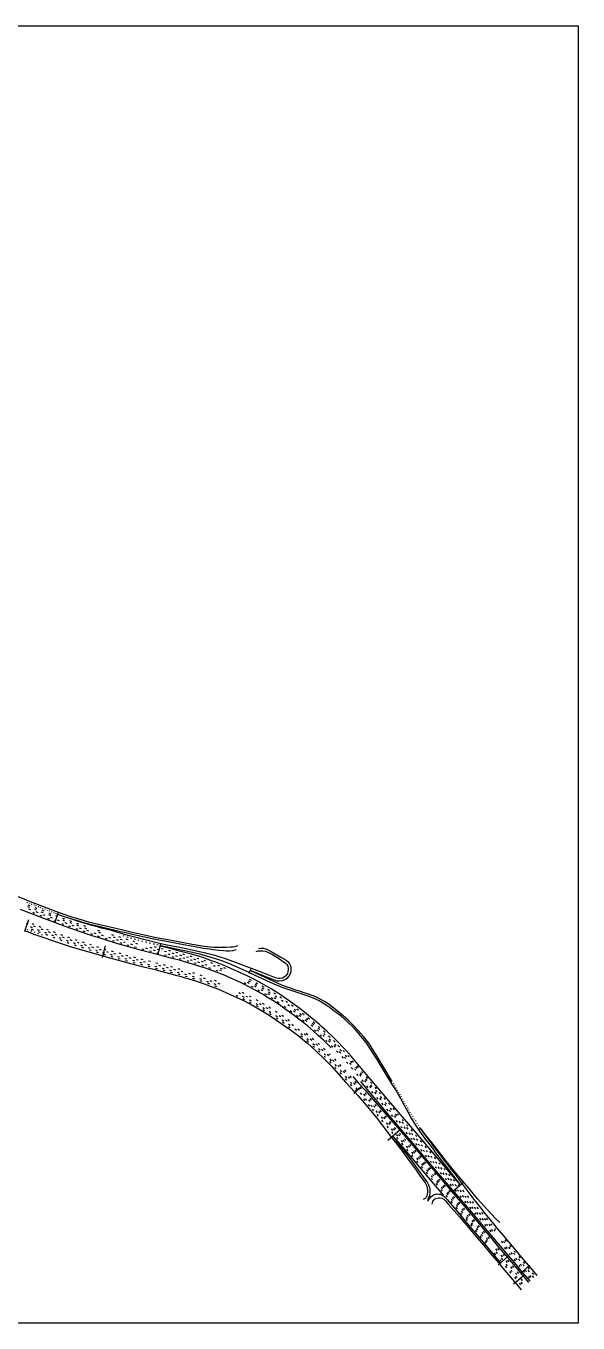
# Model space of a CAD drawing. Extents: x 6448542 to 6457186, y 1868902 to 1877049.
# Drawn here: x 6453720 to 6457186, y 1868902 to 1877049 of the extents above; entities that cross this region are included whole.
import ezdxf

# ---------------------------------------------------------------- set-up
doc = ezdxf.new("R2010")
doc.units = 0
doc.header["$LTSCALE"] = 100
doc.header["$MEASUREMENT"] = 0
for name, color, linetype, lineweight in [('DashedBoundariesNORTH', 4, 'Continuous', 25), ('DashedBoundariesSOUTH', 1, 'Continuous', 25), ('RasterImage', 6, 'Continuous', 25), ('SectionDividersSOUTH', 7, 'Continuous', 25)]:
    doc.layers.add(name, color=color, linetype=linetype, lineweight=lineweight)
for name, color, linetype, lineweight, true_color in [('ExitDividers', 4, 'Continuous', 25, 0x00ffff), ('SectionDividersNORTH', 1, 'Continuous', 25, 0xff0000), ('SolidBoundaries', 3, 'Continuous', 25, 0x00ff00)]:
    doc.layers.add(name, color=color, linetype=linetype, lineweight=lineweight, true_color=true_color)
picture_1 = doc.add_image_def('image1.tif', size_in_pixel=(17288, 16292))

msp = doc.modelspace()

# ---------------------------------------------------------------- linework, layer by layer
at = {"layer": 'DashedBoundariesNORTH'}
for points in [[(6453732.4, 1871542.2), (6453728.8, 1871543.8)], [(6453729.7, 1871518.3), (6453741.7, 1871513.5)], [(6453732.1, 1871529.5), (6453744.1, 1871524.7)], [(6453745.6, 1871537), (6453742, 1871538.5)], [(6453759.1, 1871531.4), (6453755.6, 1871532.9)], [(6453773.1, 1871526.2), (6453769.6, 1871527.7)], [(6453775.8, 1871512.4), (6453787.8, 1871507.5)], [(6453786.5, 1871520.9), (6453783, 1871522.5)], [(6453800.9, 1871515.4), (6453797.3, 1871516.9)], [(6453814.1, 1871509.8), (6453810.5, 1871511.3)], [(6453736.9, 1871504.3), (6453749, 1871499.4)], [(6453762.8, 1871482.1), (6453774.8, 1871477.2)], [(6453773.4, 1871501.4), (6453785.4, 1871496.6)], [(6453782.1, 1871486.2), (6453794.2, 1871481.3)], [(6453807.7, 1871464.4), (6453819.8, 1871459.5)], [(6453814.5, 1871485.1), (6453826.6, 1871480.2)], [(6453819.4, 1871495.7), (6453831.5, 1871490.8)], [(6453828.2, 1871504.8), (6453824.6, 1871506.3)], [(6453827.6, 1871469), (6453839.7, 1871464.1)], [(6453842.1, 1871499.4), (6453838.5, 1871500.9)], [(6453855.9, 1871494.1), (6453852.4, 1871495.7)], [(6453856, 1871445.6), (6453868, 1871440.7)], [(6453861.4, 1871467.4), (6453873.5, 1871462.5)], [(6453863.3, 1871478), (6453875.4, 1871473.1)], [(6453869.8, 1871488.9), (6453866.2, 1871490.4)], [(6453873, 1871451.5), (6453885.1, 1871446.7)], [(6453884.3, 1871483.5), (6453880.8, 1871485)], [(6453898.9, 1871477.6), (6453895.3, 1871479.1)], [(6453895.9, 1871430.8), (6453907.9, 1871425.9)], [(6453905, 1871462.7), (6453917.1, 1871457.9)], [(6453912.4, 1871472.9), (6453908.8, 1871474.4)], [(6453916.8, 1871435.3), (6453928.9, 1871430.4)], [(6453949.6, 1871445.8), (6453961.7, 1871440.9)], [(6453951, 1871434), (6453963, 1871429.1)], [(6453994, 1871430), (6454006, 1871425.2)], [(6453944.9, 1871412.5), (6453957, 1871407.6)], [(6453963.8, 1871417.4), (6453975.9, 1871412.6)], [(6453987.2, 1871397.3), (6453999.2, 1871392.4)], [(6453995, 1871418), (6454007.1, 1871413.1)], [(6454008.8, 1871400.9), (6454021, 1871396.5)], [(6454033.8, 1871380.6), (6454046, 1871376.2)], [(6454036.9, 1871414.3), (6454049.1, 1871409.8)], [(6454038.2, 1871402.5), (6454050.4, 1871398)], [(6454054.9, 1871385.4), (6454067.1, 1871381)], [(6454077.8, 1871365.3), (6454090, 1871360.8)], [(6454080.9, 1871399.2), (6454093.1, 1871394.8)], [(6454088.3, 1871384.6), (6454100.5, 1871380.1)], [(6454100, 1871369.7), (6454112.2, 1871365.2)], [(6454125.6, 1871349.2), (6454137.8, 1871344.8)], [(6454147.2, 1871354.1), (6454159.5, 1871349.6)], [(6454169.4, 1871369.8), (6454181.8, 1871365.8)], [(6454176.2, 1871356.3), (6454188.5, 1871352.3)], [(6454170.4, 1871334.9), (6454182.7, 1871330.9)], [(6454192.7, 1871340.3), (6454205.1, 1871336.2)], [(6454217.9, 1871319.8), (6454230.3, 1871315.7)], [(6454238.4, 1871325.4), (6454250.8, 1871321.3)], [(6454257.1, 1871342.8), (6454269.4, 1871338.8)], [(6454264.5, 1871306), (6454276.9, 1871302)], [(6454268.2, 1871327.9), (6454280.6, 1871323.9)], [(6454285.7, 1871310.9), (6454298.1, 1871306.9)], [(6454301.3, 1871329.1), (6454313.7, 1871325.1)], [(6454309.2, 1871292.4), (6454321.6, 1871288.4)], [(6454311.6, 1871314.4), (6454324, 1871310.4)], [(6454337.4, 1871331.8), (6454329.9, 1871333.5)], [(6454331.7, 1871297.2), (6454343.9, 1871293.7)], [(6454346.8, 1871315.7), (6454359.2, 1871311.7)], [(6454361.8, 1871324.7), (6454354.3, 1871326.3)], [(6454354.7, 1871278.2), (6454367, 1871274.7)], [(6454384.4, 1871318.4), (6454376.9, 1871320.1)], [(6454377, 1871284), (6454389.3, 1871280.5)], [(6454390.3, 1871303.2), (6454402.6, 1871299.7)], [(6454407.7, 1871311.8), (6454400.2, 1871313.4)], [(6454402.3, 1871265.7), (6454414.6, 1871262.2)], [(6454407.2, 1871287.5), (6454419.5, 1871283.5)], [(6454431.5, 1871305.3), (6454424, 1871307)], [(6454454.6, 1871299.1), (6454447.1, 1871300.7)], [(6454478.1, 1871292.8), (6454470.6, 1871294.5)], [(6454502.1, 1871287), (6454494.6, 1871288.6)], [(6454526.3, 1871281.1), (6454518.8, 1871282.8)], [(6454525.1, 1871266.6), (6454537.7, 1871263.4)], [(6454549.8, 1871275.5), (6454542.3, 1871277.2)], [(6454447.9, 1871252.9), (6454460.2, 1871249.4)], [(6454470.1, 1871258.4), (6454482.8, 1871255.3)], [(6454495.7, 1871240.2), (6454508.3, 1871237)], [(6454497.5, 1871262.5), (6454510.1, 1871259.3)], [(6454517.8, 1871245.4), (6454530.4, 1871242.3)], [(6454541.1, 1871228.1), (6454553.7, 1871225)], [(6454544.6, 1871250.7), (6454557.2, 1871247.5)], [(6454569.6, 1871255.2), (6454582.2, 1871252)], [(6454589.2, 1871215.6), (6454601.8, 1871212.4)], [(6454589.7, 1871238), (6454602.3, 1871234.9)], [(6454611.5, 1871221.2), (6454624.1, 1871218.1)], [(6454615, 1871243.4), (6454627.6, 1871240.3)], [(6454635.4, 1871226.8), (6454648.1, 1871223.7)], [(6454636.8, 1871204.3), (6454649.4, 1871201.1)], [(6454659.4, 1871209.3), (6454672, 1871206.2)], [(6454660.6, 1871231.9), (6454673.3, 1871228.7)], [(6454682.7, 1871192.2), (6454695.3, 1871189)], [(6454683.6, 1871214.6), (6454696.2, 1871211.4)], [(6454703.3, 1871220.2), (6454715.9, 1871217)], [(6454706, 1871196.8), (6454718.6, 1871193.7)], [(6454728.2, 1871202.4), (6454740.8, 1871199.3)], [(6454748.7, 1871207.7), (6454761.3, 1871204.5)], [(6454751.6, 1871184.1), (6454764.2, 1871180.9)], [(6454772.8, 1871188.9), (6454785.3, 1871185.3)], [(6454792.6, 1871194.6), (6454805.1, 1871191.1)], [(6454729.4, 1871179.3), (6454742, 1871176.2)], [(6454776, 1871165.5), (6454788.5, 1871162)], [(6454797.6, 1871170.1), (6454810.1, 1871166.5)], [(6454819.3, 1871174.9), (6454831.8, 1871171.3)], [(6454822.4, 1871150.4), (6454834.9, 1871146.8)], [(6454835.9, 1871181.2), (6454848.4, 1871177.6)], [(6454843.4, 1871155.2), (6454855.9, 1871151.6)], [(6454867, 1871135.5), (6454879.5, 1871131.9)], [(6454878.3, 1871167), (6454890.5, 1871162.5)], [(6454895.4, 1871148.6), (6454907.6, 1871144.1)], [(6454912.8, 1871119.2), (6454925.1, 1871114.8)], [(6454922.1, 1871150.7), (6454934.3, 1871146.2)], [(6454934.4, 1871121.8), (6454946.6, 1871117.4)], [(6454939.7, 1871131.8), (6454952, 1871127.3)], [(6454960.9, 1871134.9), (6454973.2, 1871130.4)], [(6455089.9, 1871041.4), (6455101.4, 1871035.3)], [(6455110.7, 1871043.7), (6455122.2, 1871037.6)], [(6455115.9, 1871052.7), (6455127.4, 1871046.6)], [(6455121.8, 1871062.2), (6455133.2, 1871056.1)], [(6455158.8, 1871030.4), (6455170.3, 1871024.3)], [(6455162.4, 1871041.2), (6455173.8, 1871035.1)], [(6455133.4, 1871019.2), (6455144.9, 1871013.1)], [(6455154, 1871020.6), (6455165.5, 1871014.5)], [(6455176, 1870996.1), (6455187.2, 1870989.6)], [(6455195.9, 1870997.5), (6455207.2, 1870991)], [(6455201.4, 1871006.9), (6455212.6, 1871000.4)], [(6455201.7, 1871019.6), (6455213, 1871013.1)], [(6455218, 1870971.5), (6455229.3, 1870965)], [(6455237.4, 1870972.9), (6455248.6, 1870966.4)], [(6455238.5, 1870998.5), (6455249.7, 1870992)], [(6455242.6, 1870982.4), (6455253.9, 1870975.9)], [(6455258.4, 1870947.8), (6455269.4, 1870940.9)], [(6455274.9, 1870975.9), (6455286.2, 1870969.4)], [(6455278.8, 1870947.1), (6455289.8, 1870940.2)], [(6455284.9, 1870957), (6455296.2, 1870950.5)], [(6455313.8, 1870951), (6455324.8, 1870944.1)], [(6455298, 1870921.4), (6455309.1, 1870914.5)], [(6455324.7, 1870930.6), (6455335.7, 1870923.8)], [(6455339.7, 1870893.1), (6455350.8, 1870886.2)], [(6455351.8, 1870924.6), (6455362.8, 1870917.7)], [(6455364.1, 1870903.3), (6455375.1, 1870896.4)], [(6455379.6, 1870865.5), (6455390.1, 1870857.8)], [(6455386.8, 1870900.1), (6455397.8, 1870893.2)], [(6455399, 1870864.1), (6455409.5, 1870856.4)], [(6455403.5, 1870874.7), (6455414.1, 1870867.1)], [(6455421.4, 1870875.2), (6455431.9, 1870867.6)], [(6455419, 1870836.1), (6455429.5, 1870828.4)], [(6455436.3, 1870836.8), (6455446.8, 1870829.1)], [(6455440.4, 1870847), (6455450.9, 1870839.3)], [(6455456.5, 1870806.2), (6455467, 1870798.5)], [(6455457.2, 1870847.7), (6455467.7, 1870840)], [(6455473.4, 1870806.4), (6455483.9, 1870798.8)], [(6455479.3, 1870815.6), (6455489.8, 1870808)], [(6455490.5, 1870821.1), (6455501, 1870813.5)], [(6455516.9, 1870785.2), (6455526.7, 1870776.7)], [(6455523.8, 1870793.7), (6455533.6, 1870785.2)], [(6455510.8, 1870775.1), (6455520.7, 1870766.5)], [(6455531.6, 1870743.8), (6455541.4, 1870735.3)], [(6455547.6, 1870744.4), (6455557.4, 1870735.9)], [(6455554.1, 1870753.5), (6455563.9, 1870745)], [(6455556.1, 1870765.7), (6455565.9, 1870757.2)], [(6455566.5, 1870712.8), (6455576.3, 1870704.2)], [(6455583.5, 1870710.3), (6455593.3, 1870701.8)], [(6455587.8, 1870737.1), (6455597.6, 1870728.6)], [(6455589.8, 1870720.9), (6455599.6, 1870712.4)], [(6455620.3, 1870706.7), (6455630.1, 1870698.1)], [(6455602, 1870679.5), (6455611.8, 1870670.9)], [(6455619.9, 1870677.3), (6455629.6, 1870668.3)], [(6455624.5, 1870687.6), (6455634.2, 1870678.5)], [(6455636.4, 1870645.7), (6455646.2, 1870636.6)], [(6455650.9, 1870676.5), (6455660.6, 1870667.4)], [(6455652, 1870644.6), (6455662.2, 1870634.4)], [(6455658.4, 1870653.8), (6455667.4, 1870644.6)], [(6455679.1, 1870648.6), (6455689.3, 1870638.2)], [(6455691.7, 1870620.1), (6455701.9, 1870609.7)], [(6455711.3, 1870614.7), (6455720.4, 1870605.4)], [(6455669.3, 1870611.7), (6455679.5, 1870601.3)], [(6455686.9, 1870608.1), (6455697.1, 1870597.7)], [(6455702.4, 1870576.1), (6455711.3, 1870566.6)], [(6455719.5, 1870572.8), (6455728.1, 1870563.6)], [(6455724.4, 1870584), (6455733.4, 1870573.8)], [(6455732.5, 1870541.8), (6455741.4, 1870532.3)], [(6455740.1, 1870583.2), (6455748.2, 1870573.6)], [(6455751.5, 1870536.8), (6455759.4, 1870526.6)], [(6455757, 1870547.3), (6455765.7, 1870536.8)], [(6455768.8, 1870550), (6455777.1, 1870540.5)], [(6455762.6, 1870507.2), (6455771.4, 1870497.7)], [(6455782.8, 1870499.8), (6455791.7, 1870490.3)], [(6455788, 1870510.6), (6455796.9, 1870501.1)], [(6455796.1, 1870467.5), (6455804.4, 1870457.5)], [(6455797, 1870517.7), (6455805.4, 1870507.7)], [(6455814, 1870462.6), (6455822.3, 1870452.7)], [(6455819, 1870473.5), (6455827.4, 1870463.5)], [(6455826.2, 1870482.8), (6455834.6, 1870472.9)], [(6455827.9, 1870430.1), (6455836.2, 1870420.1)], [(6455845.3, 1870425.9), (6455853.6, 1870415.9)], [(6455851.6, 1870436.2), (6455859.9, 1870426.2)], [(6455855.1, 1870448.9), (6455863.4, 1870438.9)], [(6455859, 1870392.5), (6455867.4, 1870382.5)], [(6455875.9, 1870389.6), (6455884.3, 1870379.7)], [(6455883.2, 1870416), (6455891.6, 1870406)], [(6455883.2, 1870398.4), (6455891.6, 1870388.5)], [(6455911.1, 1870383.2), (6455919.5, 1870373.3)], [(6456025.3, 1870409.1), (6456027, 1870405.8)], [(6456033.7, 1870394.8), (6456035.5, 1870391.5)], [(6456041.8, 1870381), (6456043.6, 1870377.6)], [(6455890, 1870356.4), (6455898.4, 1870346.5)], [(6455907.4, 1870352.2), (6455915.8, 1870342.3)], [(6455913.8, 1870362.1), (6455922.1, 1870352.2)], [(6455921.5, 1870318.9), (6455929.8, 1870309)], [(6455938.2, 1870351.1), (6455946.6, 1870341.2)], [(6455939.4, 1870314.4), (6455947.8, 1870304.4)], [(6455944.4, 1870325.6), (6455952.7, 1870315.7)], [(6455967.2, 1870316.5), (6455975.5, 1870306.6)], [(6455976.2, 1870288.5), (6455984.6, 1870278.6)], [(6456049.9, 1870366.8), (6456051.7, 1870363.5)], [(6456058.2, 1870352.8), (6456059.9, 1870349.5)], [(6456066.5, 1870339.2), (6456068.2, 1870335.8)], [(6456074.1, 1870326.5), (6456075.8, 1870323.1)], [(6456082.3, 1870312.4), (6456084, 1870309)], [(6456090.5, 1870297.9), (6456092.2, 1870294.6)], [(6455951.6, 1870282.4), (6455959.9, 1870272.5)], [(6455970.1, 1870277.5), (6455978.5, 1870267.5)], [(6455982.8, 1870245.8), (6455991.1, 1870235.9)], [(6455995.2, 1870284.2), (6456003.6, 1870274.3)], [(6456001.3, 1870240.1), (6456009.7, 1870230.1)], [(6456007.4, 1870251.1), (6456015.8, 1870241.2)], [(6456012.9, 1870209.2), (6456021.2, 1870199.3)], [(6456022.6, 1870251.5), (6456030.9, 1870241.5)], [(6456038, 1870214.2), (6456046.4, 1870204.2)], [(6456051.5, 1870217.1), (6456059.9, 1870207.1)], [(6456098.6, 1870284.3), (6456100.3, 1870280.9)], [(6456106.9, 1870269.7), (6456108.7, 1870266.3)], [(6456114.5, 1870256.4), (6456116.2, 1870253)], [(6456122.1, 1870242.8), (6456123.8, 1870239.4)], [(6456130.6, 1870228.6), (6456132.4, 1870225.3)], [(6456138.9, 1870214.7), (6456140.6, 1870211.3)], [(6456032.3, 1870203.6), (6456040.6, 1870193.7)], [(6456042.8, 1870173.7), (6456051.2, 1870163.8)], [(6456060.2, 1870170.3), (6456068.5, 1870160.4)], [(6456073.5, 1870137.8), (6456081.9, 1870127.8)], [(6456079.1, 1870165.8), (6456087.4, 1870155.8)], [(6456081.5, 1870181.5), (6456089.8, 1870171.5)], [(6456092.4, 1870133.8), (6456100.7, 1870123.8)], [(6456109.2, 1870130), (6456117.6, 1870120)], [(6456110, 1870148.1), (6456118.3, 1870138.1)], [(6456147.4, 1870200.9), (6456149.1, 1870197.5)], [(6456156.1, 1870186.9), (6456157.9, 1870183.6)], [(6456164.8, 1870173.5), (6456166.6, 1870170.1)], [(6456173.8, 1870159.5), (6456175.6, 1870156.2)], [(6456182.6, 1870145.9), (6456184.4, 1870142.6)], [(6456193.7, 1870129.6), (6456192, 1870132.9)], [(6456104.7, 1870100.8), (6456113, 1870090.9)], [(6456123.5, 1870096.1), (6456131.9, 1870086.1)], [(6456135.5, 1870064.3), (6456143.9, 1870054.4)], [(6456135.6, 1870117.9), (6456144, 1870108)], [(6456140.4, 1870093.6), (6456148.7, 1870083.6)], [(6456151.7, 1870062.9), (6456160.1, 1870053)], [(6456165.2, 1870083.2), (6456173.5, 1870073.3)], [(6456170.4, 1870058.5), (6456178.7, 1870048.6)], [(6456195, 1870047.9), (6456203.4, 1870037.9)], [(6456165.4, 1870029.5), (6456173.8, 1870019.5)], [(6456183.3, 1870026.8), (6456191.6, 1870016.8)], [(6456197, 1869992.9), (6456205.4, 1869982.9)], [(6456201.1, 1870022.4), (6456209.4, 1870012.4)], [(6456214.7, 1869989.1), (6456223, 1869979.2)], [(6456223.8, 1870013.9), (6456232.2, 1870003.9)], [(6456231.6, 1869987), (6456239.9, 1869977.1)], [(6456253.7, 1869979.3), (6456262, 1869969.3)], [(6456226.9, 1869957), (6456235.2, 1869947)], [(6456244, 1869954.6), (6456252.4, 1869944.7)], [(6456258.7, 1869919.7), (6456267.1, 1869909.8)], [(6456261.9, 1869951.3), (6456270.3, 1869941.4)], [(6456275.2, 1869917.8), (6456283.6, 1869907.8)], [(6456282.8, 1869944.5), (6456291.2, 1869934.6)], [(6456288.6, 1869884.5), (6456296.9, 1869874.6)], [(6456291.7, 1869915.6), (6456300.1, 1869905.6)], [(6456304.9, 1869883.1), (6456313.2, 1869873.1)], [(6456312.6, 1869909.3), (6456321, 1869899.3)], [(6456320.9, 1869847.2), (6456329.2, 1869837.2)], [(6456323.1, 1869879.2), (6456331.4, 1869869.2)], [(6456336.2, 1869846), (6456344.5, 1869836)], [(6456343.2, 1869873.6), (6456351.6, 1869863.7)], [(6456351, 1869811), (6456359.3, 1869801.1)], [(6456353.2, 1869844), (6456361.5, 1869834.1)], [(6456365.8, 1869811.5), (6456374.2, 1869801.5)], [(6456373.6, 1869837.9), (6456381.9, 1869828)], [(6456384, 1869807.9), (6456392.4, 1869797.9)], [(6456402.5, 1869803.5), (6456410.8, 1869793.5)], [(6456381.6, 1869774.1), (6456389.9, 1869764.2)], [(6456396.6, 1869775.3), (6456405, 1869765.4)], [(6456412.5, 1869738.2), (6456420.8, 1869728.2)], [(6456413.6, 1869772.2), (6456422, 1869762.2)], [(6456427, 1869739.8), (6456435.4, 1869729.9)], [(6456431.1, 1869770.2), (6456439.5, 1869760.3)], [(6456444, 1869736.8), (6456452.4, 1869726.8)], [(6456459.9, 1869736.3), (6456468.3, 1869726.3)], [(6456444, 1869701.4), (6456452.4, 1869691.5)], [(6456458.8, 1869703.1), (6456467.2, 1869693.1)], [(6456473.9, 1869667.2), (6456482.3, 1869657.2)], [(6456475.6, 1869700.3), (6456483.9, 1869690.4)], [(6456488.5, 1869666.9), (6456496.8, 1869656.9)], [(6456490.1, 1869701.7), (6456498.5, 1869691.7)], [(6456504.2, 1869666.1), (6456512.6, 1869656.2)], [(6456520.4, 1869665.4), (6456528.7, 1869655.4)], [(6456505.3, 1869630), (6456513.6, 1869620)], [(6456518.1, 1869632.6), (6456526.4, 1869622.6)], [(6456534.2, 1869630.5), (6456542.6, 1869620.5)], [(6456536.8, 1869594.1), (6456545.2, 1869584.1)], [(6456549.6, 1869596.4), (6456558, 1869586.5)], [(6456550.7, 1869630.2), (6456559, 1869620.3)], [(6456565.8, 1869594.1), (6456574.1, 1869584.1)], [(6456566.9, 1869558.6), (6456575.3, 1869548.6)], [(6456579.1, 1869596.9), (6456587.5, 1869587)], [(6456581.2, 1869558.8), (6456589.6, 1869548.8)], [(6456595.7, 1869559), (6456604.1, 1869549.1)], [(6456610, 1869560.5), (6456618.3, 1869550.5)], [(6456598.1, 1869521.6), (6456606.5, 1869511.6)], [(6456610.9, 1869524.3), (6456619.3, 1869514.3)], [(6456626.4, 1869522.8), (6456634.8, 1869512.8)], [(6456629.6, 1869485.5), (6456637.9, 1869475.5)], [(6456639.2, 1869526.4), (6456647.6, 1869516.5)], [(6456640.7, 1869490), (6456649, 1869480)], [(6456656.4, 1869488.9), (6456663.5, 1869480.4)], [(6456664.1, 1869497.3), (6456670, 1869490.2)], [(6456703.3, 1869416.1), (6456711.7, 1869406.2)], [(6456718.2, 1869415.2), (6456726.6, 1869405.3)], [(6456726.6, 1869424.3), (6456735, 1869414.3)], [(6456721.7, 1869376.4), (6456730.1, 1869366.5)], [(6456732.8, 1869380.2), (6456741.1, 1869370.2)], [(6456748.7, 1869379.5), (6456757, 1869369.6)], [(6456752.7, 1869340.3), (6456761.1, 1869330.3)], [(6456755.7, 1869389.7), (6456764.1, 1869379.7)], [(6456763.3, 1869345.6), (6456771.7, 1869335.6)], [(6456780, 1869342.1), (6456788.3, 1869332.1)], [(6456784.5, 1869354.9), (6456792.9, 1869345)], [(6456813.3, 1869320.8), (6456821.6, 1869310.8)], [(6456782.8, 1869303.7), (6456791.1, 1869293.8)], [(6456793.1, 1869309.3), (6456801.4, 1869299.4)], [(6456811.3, 1869304.6), (6456819.6, 1869294.7)], [(6456813.3, 1869267), (6456821.6, 1869257)], [(6456823.2, 1869273.2), (6456831.5, 1869263.3)], [(6456839.8, 1869270.8), (6456848.1, 1869260.8)], [(6456841.5, 1869286.2), (6456849.9, 1869276.3)], [(6456843.3, 1869231.1), (6456851.7, 1869221.1)], [(6456854.6, 1869235.6), (6456862.9, 1869225.6)], [(6456869.8, 1869234), (6456878.2, 1869224)], [(6456871.6, 1869251.3), (6456880, 1869241.3)], [(6456883.1, 1869184.6), (6456874.8, 1869194.6)], [(6456892, 1869191.5), (6456883.6, 1869201.5)], [(6456908.2, 1869188.4), (6456899.9, 1869198.3)], [(6456909.3, 1869206.9), (6456900.9, 1869216.9)]]:
    msp.add_lwpolyline(points, dxfattribs=at)
at = {"layer": 'DashedBoundariesSOUTH'}
for points in [[(6453720.7, 1871414.3), (6453732.9, 1871409.6)], [(6453734.4, 1871370.2), (6453727.3, 1871372.5)], [(6453746.3, 1871392.2), (6453758.4, 1871387.6)], [(6453756.5, 1871362.4), (6453751, 1871364.7)], [(6453753.4, 1871377.7), (6453765.5, 1871373)], [(6453757, 1871411.6), (6453769.1, 1871407)], [(6453765.6, 1871397.2), (6453777.8, 1871392.6)], [(6453779, 1871354.4), (6453773.4, 1871356.6)], [(6453791.4, 1871375), (6453803.5, 1871370.3)], [(6453801.6, 1871346.6), (6453795.6, 1871348.8)], [(6453797.7, 1871361.1), (6453809.8, 1871356.5)], [(6453802.4, 1871394.1), (6453814.5, 1871389.4)], [(6453813.8, 1871378), (6453825.9, 1871373.4)], [(6453837.2, 1871358.1), (6453849.4, 1871353.5)], [(6453848.2, 1871376.7), (6453860.3, 1871372)], [(6453859.6, 1871360.9), (6453871.7, 1871356.2)], [(6453890.7, 1871360.7), (6453902.9, 1871356)], [(6453824.3, 1871338.8), (6453818, 1871340.8)], [(6453842.7, 1871344.2), (6453854.8, 1871339.5)], [(6453881.6, 1871341), (6453893.7, 1871336.3)], [(6453888.7, 1871326.3), (6453900.8, 1871321.7)], [(6453901.3, 1871345.6), (6453913.4, 1871340.9)], [(6453926.9, 1871324.5), (6453938.9, 1871319.6)], [(6453932.8, 1871310.5), (6453944.9, 1871305.6)], [(6453937.5, 1871343.7), (6453949.5, 1871338.9)], [(6453947.3, 1871328.3), (6453959.3, 1871323.5)], [(6453973, 1871307.5), (6453985.1, 1871302.6)], [(6453978.1, 1871293.8), (6453990.2, 1871288.9)], [(6453982, 1871327.7), (6453994.1, 1871322.8)], [(6453995.8, 1871310.8), (6454007.9, 1871306)], [(6454018, 1871291.6), (6454030.2, 1871287.1)], [(6454023.5, 1871278.2), (6454035.7, 1871273.7)], [(6454028.3, 1871311.7), (6454040.5, 1871307.3)], [(6454040.9, 1871295.2), (6454053.1, 1871290.7)], [(6454063.7, 1871276.5), (6454075.9, 1871272.1)], [(6454073.6, 1871296.4), (6454085.8, 1871292)], [(6454086.1, 1871280.3), (6454098.4, 1871275.8)], [(6454118.4, 1871281.5), (6454130.6, 1871277.1)], [(6454162.6, 1871267.1), (6454175, 1871263.1)], [(6454069.4, 1871262.7), (6454081.6, 1871258.2)], [(6454109.8, 1871260.8), (6454122.2, 1871256.8)], [(6454116.3, 1871247.4), (6454128.7, 1871243.4)], [(6454132, 1871265.2), (6454144.3, 1871260.8)], [(6454155.8, 1871245.9), (6454168.2, 1871241.9)], [(6454161.8, 1871232.9), (6454174.2, 1871228.8)], [(6454179.1, 1871250.5), (6454191.5, 1871246.5)], [(6454201.8, 1871232.2), (6454214.2, 1871228.2)], [(6454207.6, 1871219.3), (6454220, 1871215.2)], [(6454210.2, 1871252.7), (6454222.5, 1871248.7)], [(6454224.9, 1871236.8), (6454237.3, 1871232.7)], [(6454248.8, 1871218.2), (6454261.4, 1871215.1)], [(6454253.5, 1871206.3), (6454265.8, 1871202.3)], [(6454255.7, 1871239.5), (6454268.3, 1871236.4)], [(6454271.1, 1871223.5), (6454283.7, 1871220.4)], [(6454294.6, 1871205.4), (6454307.2, 1871202.3)], [(6454299.6, 1871192.8), (6454312.3, 1871189.6)], [(6454302.5, 1871226.5), (6454315.1, 1871223.4)], [(6454318.4, 1871210.5), (6454331, 1871207.4)], [(6454341.5, 1871192.8), (6454354.1, 1871189.7)], [(6454347.7, 1871213.9), (6454360.4, 1871210.8)], [(6454365.2, 1871198), (6454377.8, 1871194.8)], [(6454395, 1871202.2), (6454407.6, 1871199)], [(6454411.2, 1871185.8), (6454423.8, 1871182.7)], [(6454441.5, 1871189.6), (6454454.1, 1871186.5)], [(6454345.6, 1871180.4), (6454358.2, 1871177.2)], [(6454388.3, 1871180.7), (6454400.9, 1871177.5)], [(6454392.9, 1871167.6), (6454405.6, 1871164.5)], [(6454435.4, 1871168.6), (6454448, 1871165.5)], [(6454439.6, 1871155.8), (6454452.2, 1871152.7)], [(6454458.9, 1871173.7), (6454471.5, 1871170.5)], [(6454482.6, 1871156.3), (6454495.2, 1871153.1)], [(6454486.8, 1871144.1), (6454499.4, 1871141)], [(6454488.7, 1871177.9), (6454501.3, 1871174.7)], [(6454529.2, 1871144.7), (6454541.8, 1871141.6)], [(6454533.6, 1871131.9), (6454546.2, 1871128.8)], [(6454535.1, 1871165.7), (6454547.7, 1871162.6)], [(6454553.1, 1871150), (6454565.7, 1871146.8)], [(6454575.6, 1871132.1), (6454588.2, 1871129)], [(6454580, 1871120), (6454592.6, 1871116.8)], [(6454581.2, 1871153.5), (6454593.9, 1871150.4)], [(6454600.6, 1871136.8), (6454613.2, 1871133.6)], [(6454622.3, 1871119.8), (6454634.9, 1871116.7)], [(6454626.6, 1871107), (6454639.2, 1871103.8)], [(6454627.6, 1871142.2), (6454640.1, 1871138.6)], [(6454646.4, 1871124.6), (6454659, 1871121.5)], [(6454669.5, 1871106.7), (6454682.1, 1871103.6)], [(6454674.5, 1871128.7), (6454687.1, 1871125.5)], [(6454693.6, 1871112.9), (6454706.1, 1871109.3)], [(6454765.1, 1871103.2), (6454777.6, 1871099.6)], [(6454673, 1871095.1), (6454685.5, 1871091.5)], [(6454716, 1871094.8), (6454728.5, 1871091.2)], [(6454720.6, 1871081.8), (6454733.1, 1871078.3)], [(6454740.5, 1871099.4), (6454753, 1871095.8)], [(6454763.2, 1871080.3), (6454775.7, 1871076.7)], [(6454766.3, 1871068.1), (6454778.8, 1871064.5)], [(6454808.9, 1871065.5), (6454821.4, 1871061.9)], [(6454811.4, 1871054.1), (6454823.6, 1871049.6)], [(6454811.6, 1871088.5), (6454824.1, 1871084.9)], [(6454832.3, 1871069.5), (6454844.8, 1871066)], [(6454854.5, 1871050.6), (6454866.7, 1871046.1)], [(6454860.8, 1871036.7), (6454873, 1871032.3)], [(6454875.4, 1871053.8), (6454887.6, 1871049.4)], [(6454900.1, 1871034), (6454912.3, 1871029.6)], [(6454902, 1871056.8), (6454914.2, 1871052.3)], [(6454924.2, 1871036.7), (6454936.5, 1871032.3)], [(6454904.4, 1871020.2), (6454916.7, 1871015.8)], [(6455039.6, 1870962.2), (6455051.1, 1870956.1)], [(6455056.3, 1870978.5), (6455067.8, 1870972.4)], [(6455077.6, 1870981), (6455089, 1870974.9)], [(6455077.8, 1870955.8), (6455089.3, 1870949.7)], [(6455081, 1870941.5), (6455092.5, 1870935.4)], [(6455100.3, 1870956.3), (6455111.7, 1870950.2)], [(6455121.2, 1870958.5), (6455132.7, 1870952.4)], [(6455121.5, 1870933.3), (6455133, 1870927.2)], [(6455123.5, 1870919.8), (6455135, 1870913.7)], [(6455163.4, 1870935.3), (6455174.9, 1870929.2)], [(6455163.9, 1870909.6), (6455175.4, 1870903.5)], [(6455165.6, 1870896.3), (6455177.1, 1870890.1)], [(6455185.9, 1870909.9), (6455197.4, 1870903.8)], [(6455203.6, 1870912.3), (6455214.9, 1870905.8)], [(6455206.3, 1870885.2), (6455217.5, 1870878.7)], [(6455207.5, 1870870.9), (6455218.7, 1870864.4)], [(6455227.1, 1870885), (6455238.3, 1870878.5)], [(6455245, 1870887.4), (6455256.3, 1870880.9)], [(6455246.8, 1870860.3), (6455258.1, 1870853.8)], [(6455286.5, 1870861.9), (6455297.5, 1870855)], [(6455248.5, 1870846.3), (6455259.7, 1870839.8)], [(6455287.7, 1870834.4), (6455298.8, 1870827.5)], [(6455290, 1870819.9), (6455301, 1870813)], [(6455308.8, 1870833.8), (6455319.8, 1870826.9)], [(6455325.8, 1870836.1), (6455336.8, 1870829.2)], [(6455328.2, 1870807.2), (6455339.2, 1870800.3)], [(6455329.9, 1870793.7), (6455340.9, 1870786.8)], [(6455349.2, 1870807.1), (6455359.7, 1870799.5)], [(6455364.8, 1870809.5), (6455375.3, 1870801.8)], [(6455367.9, 1870780), (6455378.4, 1870772.4)], [(6455388.5, 1870778.6), (6455399, 1870771)], [(6455369.3, 1870765.8), (6455379.9, 1870758.2)], [(6455408.1, 1870750.4), (6455418.6, 1870742.7)], [(6455427.4, 1870749.7), (6455438, 1870742.1)], [(6455445.6, 1870721.7), (6455456.2, 1870714)], [(6455445.6, 1870707.5), (6455456.2, 1870699.8)], [(6455466, 1870719.4), (6455476.5, 1870711.8)], [(6455479.5, 1870722.5), (6455490, 1870714.9)], [(6455483.7, 1870676.7), (6455493.5, 1870668.2)], [(6455483.9, 1870690.4), (6455493.7, 1870681.9)], [(6455505, 1870688.1), (6455514.8, 1870679.6)], [(6455517.1, 1870691.3), (6455526.9, 1870682.8)], [(6455521, 1870644.5), (6455530.8, 1870635.9)], [(6455521.7, 1870658.9), (6455531.5, 1870650.3)], [(6455540.7, 1870656.1), (6455550.5, 1870647.6)], [(6455553.9, 1870660), (6455563.7, 1870651.5)], [(6455556.7, 1870626.4), (6455566.5, 1870617.9)], [(6455576.1, 1870623), (6455585.9, 1870614.4)], [(6455588, 1870628), (6455597.8, 1870619.5)], [(6455555.8, 1870613.1), (6455565.5, 1870603.4)], [(6455591.3, 1870579.2), (6455599.9, 1870570.8)], [(6455592.3, 1870593.2), (6455601.1, 1870584.2)], [(6455611, 1870590.3), (6455619.9, 1870581.2)], [(6455623, 1870594.1), (6455630.5, 1870586.2)], [(6455626.1, 1870544.6), (6455634.9, 1870535)], [(6455627.2, 1870559.5), (6455636.1, 1870550)], [(6455645.5, 1870555.2), (6455654.3, 1870545.7)], [(6455656.6, 1870560.8), (6455665.5, 1870551.3)], [(6455658.6, 1870525.4), (6455667.5, 1870515.9)], [(6455658.8, 1870509.6), (6455667.7, 1870500.1)], [(6455678.2, 1870520.3), (6455687.1, 1870510.8)], [(6455688.2, 1870526.3), (6455697.1, 1870516.8)], [(6455690.3, 1870475.3), (6455699.2, 1870465.8)], [(6455692.3, 1870489.6), (6455701.1, 1870480.1)], [(6455711.7, 1870483.7), (6455720.6, 1870474.2)], [(6455719.9, 1870491.8), (6455728.8, 1870482.2)], [(6455724.4, 1870452.3), (6455733.3, 1870442.8)], [(6455752.9, 1870454.3), (6455761.8, 1870444.8)], [(6455723.5, 1870437.6), (6455731.8, 1870427.6)], [(6455743.1, 1870448.2), (6455752, 1870438.7)], [(6455755.6, 1870402.2), (6455764, 1870392.2)], [(6455758, 1870416), (6455766.3, 1870406)], [(6455776.7, 1870411.1), (6455785.1, 1870401.1)], [(6455784.7, 1870419.1), (6455793.1, 1870409.1)], [(6455790.2, 1870379.7), (6455798.5, 1870369.8)], [(6455805.6, 1870378.4), (6455813.9, 1870368.4)], [(6455815.9, 1870383.5), (6455824.2, 1870373.5)], [(6455786.6, 1870366.3), (6455795, 1870356.4)], [(6455818.7, 1870347.6), (6455827.1, 1870337.7)], [(6455838.4, 1870309.6), (6455846.8, 1870299.6)], [(6455839.9, 1870339.5), (6455848.2, 1870329.5)], [(6455847.8, 1870347.8), (6455856.1, 1870337.9)], [(6455851.3, 1870311.3), (6455859.7, 1870301.3)], [(6455871.2, 1870303.6), (6455879.6, 1870293.7)], [(6455879.6, 1870311.8), (6455887.9, 1870301.8)], [(6455868.6, 1870274), (6455876.9, 1870264)], [(6455884.6, 1870271.8), (6455893, 1870261.9)], [(6455892.7, 1870245.8), (6455901.1, 1870235.8)], [(6455902.1, 1870267.5), (6455910.4, 1870257.6)], [(6455910, 1870275.2), (6455918.3, 1870265.2)], [(6455916.8, 1870234.2), (6455925.1, 1870224.2)], [(6455923.1, 1870211.3), (6455931.4, 1870201.3)], [(6455934, 1870230.5), (6455942.3, 1870220.5)], [(6455941, 1870239.9), (6455949.3, 1870229.9)], [(6455949.3, 1870196.9), (6455957.6, 1870186.9)], [(6455953.2, 1870176.4), (6455961.5, 1870166.5)], [(6455965, 1870195.2), (6455973.3, 1870185.3)], [(6455972.5, 1870203.9), (6455980.9, 1870194)], [(6455981.3, 1870159.8), (6455989.7, 1870149.9)], [(6455985.4, 1870138.7), (6455993.7, 1870128.7)], [(6455995.9, 1870158.9), (6456004.3, 1870148.9)], [(6456003.1, 1870167.7), (6456011.4, 1870157.8)], [(6456034.3, 1870131.5), (6456042.6, 1870121.6)], [(6456013.2, 1870122.2), (6456021.5, 1870112.2)], [(6456015.9, 1870103.7), (6456024.3, 1870093.7)], [(6456025.9, 1870124.2), (6456034.3, 1870114.2)], [(6456044.1, 1870086.5), (6456052.5, 1870076.6)], [(6456047.1, 1870067.9), (6456055.5, 1870058)], [(6456058.4, 1870087.5), (6456066.8, 1870077.6)], [(6456065.7, 1870095.6), (6456074.1, 1870085.6)], [(6456076, 1870049.5), (6456084.4, 1870039.5)], [(6456088.4, 1870052), (6456096.7, 1870042)], [(6456096.9, 1870059.9), (6456105.2, 1870050)], [(6456077.1, 1870032.5), (6456085.5, 1870022.6)], [(6456107.8, 1870013.3), (6456116.2, 1870003.4)], [(6456109.5, 1869994.7), (6456117.9, 1869984.8)], [(6456120.2, 1870016.4), (6456128.5, 1870006.4)], [(6456127.9, 1870024), (6456136.2, 1870014.1)], [(6456141.1, 1869975), (6456149.5, 1869965.1)], [(6456151.2, 1869980.2), (6456159.6, 1869970.3)], [(6456159.2, 1869987.7), (6456167.6, 1869977.8)], [(6456140.9, 1869958.1), (6456149.2, 1869948.2)], [(6456171.8, 1869921.4), (6456180.1, 1869911.5)], [(6456171.9, 1869937.5), (6456180.2, 1869927.5)], [(6456181.8, 1869943.3), (6456190.1, 1869933.4)], [(6456189.8, 1869951.8), (6456198.1, 1869941.8)], [(6456201.9, 1869886), (6456210.2, 1869876)], [(6456202.9, 1869901.8), (6456211.2, 1869891.8)], [(6456212.3, 1869908.1), (6456220.7, 1869898.1)], [(6456220.1, 1869915.4), (6456228.5, 1869905.4)], [(6456232.7, 1869849.4), (6456241.1, 1869839.4)], [(6456233.7, 1869864.9), (6456242.1, 1869854.9)], [(6456242.2, 1869872.2), (6456250.6, 1869862.2)], [(6456250.9, 1869879.4), (6456259.3, 1869869.5)], [(6456263.1, 1869813), (6456271.4, 1869803)], [(6456264.8, 1869828), (6456273.1, 1869818)], [(6456273, 1869836), (6456281.4, 1869826)], [(6456282, 1869843), (6456290.4, 1869833.1)], [(6456304.1, 1869799.8), (6456312.5, 1869789.9)], [(6456312.6, 1869807.1), (6456321, 1869797.2)], [(6456293.2, 1869778), (6456301.6, 1869768)], [(6456296.6, 1869791.6), (6456304.9, 1869781.6)], [(6456325.3, 1869740.3), (6456333.6, 1869730.3)], [(6456327.3, 1869755.3), (6456335.7, 1869745.4)], [(6456334.6, 1869764.2), (6456343, 1869754.2)], [(6456343.7, 1869769.5), (6456352.1, 1869759.6)], [(6456359.3, 1869717.7), (6456367.6, 1869707.7)], [(6456365.7, 1869727), (6456374, 1869717.1)], [(6456374.3, 1869734.6), (6456382.7, 1869724.6)], [(6456356.8, 1869703.1), (6456365.1, 1869693.1)], [(6456387.2, 1869667.2), (6456395.6, 1869657.2)], [(6456388.9, 1869681.2), (6456397.3, 1869671.2)], [(6456396.3, 1869690.3), (6456404.6, 1869680.4)], [(6456404.7, 1869698.1), (6456413.1, 1869688.1)], [(6456421.2, 1869644.7), (6456429.6, 1869634.7)], [(6456427.6, 1869654.8), (6456435.9, 1869644.9)], [(6456436.6, 1869661.1), (6456445, 1869651.2)], [(6456419.1, 1869629.6), (6456427.4, 1869619.6)], [(6456449.1, 1869593.6), (6456457.4, 1869583.6)], [(6456453.2, 1869605.6), (6456461.5, 1869595.7)], [(6456457.3, 1869619), (6456465.6, 1869609)], [(6456467.3, 1869624.6), (6456475.7, 1869614.6)], [(6456481.1, 1869556.4), (6456489.5, 1869546.5)], [(6456484.5, 1869568.8), (6456492.9, 1869558.8)], [(6456489.9, 1869581), (6456498.2, 1869571.1)], [(6456498.1, 1869588.7), (6456506.4, 1869578.8)], [(6456510.6, 1869521.1), (6456519, 1869511.2)], [(6456515, 1869532.2), (6456523.3, 1869522.3)], [(6456519.8, 1869545.5), (6456528.2, 1869535.6)], [(6456528.5, 1869552.8), (6456536.9, 1869542.8)], [(6456539.6, 1869486.1), (6456548, 1869476.1)], [(6456546.4, 1869495.8), (6456554.7, 1869485.8)], [(6456550.3, 1869509), (6456558.6, 1869499.1)], [(6456559, 1869515.8), (6456567.3, 1869505.8)], [(6456589.9, 1869479.8), (6456598.3, 1869469.9)], [(6456570, 1869450.3), (6456578.4, 1869440.3)], [(6456577.5, 1869459.6), (6456585.9, 1869449.7)], [(6456581.4, 1869471.8), (6456589.8, 1869461.9)], [(6456600.6, 1869414.9), (6456609, 1869405)], [(6456606.9, 1869424.2), (6456615.2, 1869414.3)], [(6456611.6, 1869436.3), (6456620, 1869426.3)], [(6456620.7, 1869443), (6456629.1, 1869433)], [(6456660.4, 1869341.4), (6456668.8, 1869331.4)], [(6456668.1, 1869368.5), (6456676.5, 1869358.5)], [(6456669.2, 1869348.9), (6456677.6, 1869338.9)], [(6456681.4, 1869370.3), (6456689.7, 1869360.3)], [(6456701.9, 1869328.4), (6456710.3, 1869318.5)], [(6456713, 1869333.7), (6456721.4, 1869323.8)], [(6456695.4, 1869300.4), (6456703.7, 1869290.5)], [(6456703.2, 1869309.8), (6456711.5, 1869299.8)], [(6456728.9, 1869259.1), (6456737.3, 1869249.1)], [(6456732, 1869292.3), (6456740.3, 1869282.4)], [(6456732.5, 1869272.4), (6456740.8, 1869262.4)], [(6456742.8, 1869297.9), (6456751.2, 1869287.9)], [(6456763, 1869254.6), (6456771.4, 1869244.7)], [(6456764.2, 1869235.1), (6456772.5, 1869225.2)], [(6456772.9, 1869261.3), (6456781.3, 1869251.4)], [(6456756.3, 1869226.4), (6456764.7, 1869216.4)], [(6456786.4, 1869190.3), (6456794.8, 1869180.4)], [(6456794, 1869216.7), (6456802.3, 1869206.8)], [(6456795.9, 1869197.9), (6456804.3, 1869188)], [(6456803.6, 1869223.5), (6456812, 1869213.5)], [(6456817, 1869153), (6456825.4, 1869143.1)], [(6456826.1, 1869179.4), (6456834.4, 1869169.4)], [(6456827.6, 1869159.4), (6456835.9, 1869149.4)]]:
    msp.add_lwpolyline(points, dxfattribs=at)
at = {"layer": 'ExitDividers'}
for points in [[(6455119.8, 1871099.6), (6455137, 1871132.8)], [(6456185.6, 1870118.3), (6456197, 1870126)]]:
    msp.add_lwpolyline(points, dxfattribs=at)
at = {"layer": 'SectionDividersNORTH'}
for points in [[(6453901.3, 1871417.2), (6453925.4, 1871481)], [(6454548.7, 1871215.3), (6454566.1, 1871285)], [(6456399.7, 1869730.3), (6456465, 1869785.3)], [(6456828.7, 1869217.7), (6456883, 1869266.2)]]:
    msp.add_lwpolyline(points, dxfattribs=at)
at = {"layer": 'SectionDividersSOUTH'}
for points in [[(6453737.2, 1871434.4), (6453710.4, 1871362.3)], [(6454217.1, 1871271.4), (6454197.8, 1871198.3)], [(6455831, 1870390.7), (6455777.5, 1870344.8)], [(6456070.1, 1870115.8), (6455992.7, 1870049.5)], [(6456745.5, 1869320.3), (6456685.1, 1869266.8)], [(6456852, 1869204.9), (6456780.6, 1869145.9)]]:
    msp.add_lwpolyline(points, dxfattribs=at)
at = {"layer": 'SolidBoundaries'}
for points in [[(6453925.4, 1871481), (6453908.3, 1871487.4), (6453842.7, 1871512.4), (6453749.6, 1871548.8), (6453697.8, 1871569.4), (6453645.1, 1871589.4), (6453582.4, 1871614.3), (6453501.4, 1871646.3), (6453438, 1871671.3), (6453334.8, 1871712.4), (6453293.4, 1871729.2), (6453244, 1871749.3), (6453208, 1871764.9), (6453165.3, 1871784.5), (6453124.8, 1871804.4), (6453121, 1871806.4)], [(6455635.6, 1870631.9), (6455598.7, 1870668), (6455587.4, 1870678.9), (6455570.4, 1870694.7), (6455554, 1870709.2), (6455525.2, 1870735.8), (6455486.7, 1870768.2), (6455460.6, 1870789.8), (6455440.8, 1870805.4), (6455403.2, 1870834.6), (6455360.8, 1870865.7), (6455331.4, 1870886.7), (6455320.8, 1870894.2), (6455280.4, 1870921.1), (6455230.5, 1870951.9), (6455204.4, 1870968.1), (6455178, 1870983), (6455137, 1871005.3), (6455070.7, 1871039.4), (6454959.7, 1871088.5), (6454941, 1871096.3), (6454909.7, 1871109), (6454870.9, 1871122.9), (6454847.1, 1871130.9), (6454811.1, 1871142.6), (6454766.8, 1871156.7), (6454729.7, 1871167.7), (6454690.3, 1871178.5), (6454638.2, 1871191.9), (6454598, 1871202.6), (6454536.9, 1871218.4), (6454513.6, 1871224.6), (6454445.7, 1871243.1), (6454343.4, 1871270.9), (6454297.9, 1871283.7), (6454243.5, 1871300.5), (6454191.9, 1871316.5), (6454136.3, 1871335.1), (6454055.6, 1871361.5), (6453965.9, 1871392.8), (6453872.4, 1871428.1), (6453832.6, 1871443.6), (6453778.7, 1871464.6), (6453686.7, 1871500.4)], [(6455049.8, 1871270.6), (6455042.1, 1871268.4), (6455031.2, 1871266.2), (6455018.9, 1871264), (6455003.8, 1871262.7), (6454978.4, 1871261), (6454952.2, 1871260.3), (6454914.1, 1871260.5), (6454896.6, 1871261.3), (6454876.5, 1871262.9), (6454839.1, 1871267.8), (6454763.9, 1871280.9), (6454699.7, 1871292.3), (6454622.8, 1871306.5), (6454561, 1871317.8), (6454519, 1871326.2), (6454472.2, 1871335.7), (6454378.7, 1871356.7), (6454337.2, 1871367.1), (6454284.5, 1871379.3), (6454211.4, 1871396.5), (6454112.6, 1871421), (6454074.8, 1871431.8), (6454037.5, 1871442.9), (6454002.5, 1871453.6), (6453952.9, 1871470.6), (6453925.4, 1871481)], [(6455039.3, 1871246.5), (6455031.5, 1871243.9), (6455017.4, 1871240.9), (6454998.9, 1871238.6), (6454979.7, 1871238.6), (6454960.6, 1871239.5), (6454931.5, 1871241.9), (6454894.4, 1871246.5), (6454872.2, 1871249.8), (6454835.8, 1871255), (6454805.6, 1871260.5), (6454708.7, 1871278.6), (6454635.5, 1871292.2), (6454553.8, 1871307), (6454513.6, 1871314.9), (6454397.5, 1871339.6), (6454346.4, 1871352.1), (6454314.8, 1871359.5), (6454289.4, 1871366), (6454246.1, 1871375.9), (6454220.4, 1871381.9), (6454177.8, 1871392.3), (6454112.9, 1871408.4), (6454057.5, 1871423.5), (6454007.5, 1871439)], [(6453711.9, 1871366.4), (6453727.7, 1871360.9), (6453776.6, 1871343.4), (6453832.9, 1871323.3), (6453934.2, 1871287.7), (6454004.2, 1871266.1), (6454101.3, 1871237.9), (6454208.3, 1871207.1), (6454307, 1871179.1), (6454416.5, 1871150.5), (6454457.8, 1871140.3), (6454530.4, 1871122.1), (6454582.3, 1871108.4), (6454630.5, 1871095.5), (6454659.1, 1871087.9), (6454693.8, 1871078.3), (6454718.6, 1871071.3), (6454737.2, 1871065.9), (6454754.4, 1871061), (6454778.1, 1871053.1), (6454807.6, 1871043.5), (6454844.6, 1871031.1), (6454877.2, 1871019.2), (6454900.7, 1871010.2), (6454928.4, 1870999.6), (6455047.3, 1870945.4), (6455081.2, 1870929.9), (6455134.2, 1870902), (6455183.4, 1870873.7), (6455225.8, 1870848.6), (6455252.8, 1870831.2), (6455287.7, 1870808.3), (6455340.5, 1870771.8), (6455380.9, 1870743.1), (6455428.7, 1870707.7), (6455455.5, 1870685.7), (6455487, 1870659.3), (6455540.6, 1870612), (6455595.3, 1870560.4), (6455640, 1870514.2), (6455668.6, 1870483.2), (6455729.2, 1870414.1), (6455785.4, 1870351.5)], [(6456447.3, 1869770.1), (6456391.2, 1869836.2), (6456306.1, 1869935.9), (6456171.3, 1870094.6), (6456059.4, 1870227.1), (6455941.8, 1870365.9), (6455869.1, 1870451.8), (6455814.2, 1870516.5), (6455761.7, 1870578.3), (6455730, 1870613.8), (6455705.8, 1870640.1), (6455685.1, 1870661.9), (6455665.5, 1870681.7), (6455647.6, 1870699.2), (6455610.8, 1870734.1), (6455578.5, 1870763.6), (6455559.9, 1870780.3), (6455542.2, 1870795.1), (6455528.2, 1870807.4), (6455495, 1870834.8), (6455468.7, 1870855.5), (6455433.7, 1870881.8), (6455396.6, 1870909.7), (6455366.5, 1870931), (6455339.1, 1870949.8), (6455318.7, 1870963.2), (6455292.2, 1870980.5), (6455259.1, 1871001), (6455229.8, 1871018.3), (6455202, 1871033.9), (6455182, 1871045.3), (6455162.7, 1871055.8), (6455146.6, 1871064.3), (6455130.1, 1871072.6), (6455108.8, 1871083.6), (6455094.9, 1871089.7), (6454983.9, 1871140.3), (6454978.7, 1871142.1), (6454958.6, 1871150.2), (6454927.9, 1871162.4), (6454912.1, 1871168.2), (6454885.4, 1871178.1), (6454858.8, 1871187.5), (6454836.7, 1871195.1), (6454796.3, 1871207.7), (6454751.6, 1871220.6), (6454717.6, 1871230), (6454684.3, 1871238.9), (6454648, 1871248), (6454616.8, 1871256.2), (6454562.9, 1871270.3)], [(6455772.9, 1870449.9), (6455806.6, 1870411.2), (6455848.8, 1870365.2), (6455910.2, 1870293.1), (6455964.1, 1870231.8), (6456053.8, 1870128.6), (6456160.7, 1870003), (6456275, 1869868.7), (6456387.7, 1869735.1), (6456502.6, 1869601.7), (6456598.6, 1869486.3), (6456636.5, 1869441), (6456687.2, 1869380), (6456733.2, 1869327), (6456803.1, 1869243.8), (6456853.2, 1869182.9), (6456875.5, 1869156.8)], [(6456885.1, 1869164.8), (6456833.9, 1869225.2), (6456786.3, 1869282.5), (6456747.7, 1869328.8), (6456687.6, 1869400.5), (6456643.5, 1869452.4), (6456582.9, 1869522.6), (6456518.5, 1869597.9), (6456396.9, 1869739.6), (6456270.5, 1869888.5), (6456138, 1870045.2), (6456003.1, 1870203.2), (6455872.7, 1870358.7), (6455822.7, 1870419.2)], [(6455785.4, 1870351.5), (6455804.1, 1870330.7), (6455856.5, 1870270.5), (6455874.2, 1870248.4), (6455923.5, 1870188.3), (6455956.9, 1870146), (6456015.2, 1870068.8)], [(6456694.1, 1869534), (6456670.4, 1869557.6), (6456640, 1869588.3), (6456596.3, 1869636.1), (6456555.9, 1869683.6), (6456500.2, 1869749.6), (6456425.6, 1869838), (6456359.7, 1869917.3), (6456259.2, 1870046.7), (6456237, 1870073.8), (6456197, 1870126)], [(6456459.1, 1869779.9), (6456440.8, 1869804.3), (6456422.5, 1869828.1), (6456383.7, 1869877.8), (6456288.4, 1870001.3), (6456219.6, 1870092.7), (6456197, 1870126), (6456197, 1870126)], [(6456015.2, 1870068.8), (6456039.3, 1870036.9), (6456071, 1869997.3), (6456115.4, 1869935.9), (6456168.8, 1869863.6), (6456191.8, 1869831.7), (6456225.7, 1869783.8), (6456236.3, 1869762), (6456240.8, 1869739), (6456240.8, 1869722.6), (6456236.8, 1869702.1), (6456232.8, 1869692), (6456227.2, 1869685.1), (6456222.4, 1869682.2), (6456214.5, 1869679.3)], [(6456929.1, 1869201.3), (6456900, 1869236.3), (6456875.1, 1869265.4), (6456821.5, 1869329.7), (6456799.6, 1869355.4), (6456739.2, 1869427.9), (6456722.1, 1869447.9), (6456677, 1869500.9), (6456658.6, 1869522.6), (6456633.8, 1869552.2), (6456595.4, 1869600), (6456579.1, 1869621.8), (6456534.8, 1869679.3), (6456497.2, 1869729.2), (6456459.1, 1869779.9)], [(6456242.1, 1869668.3), (6456253.4, 1869684.4), (6456261.8, 1869695), (6456269.4, 1869701.7), (6456278.1, 1869707.6), (6456288.4, 1869711.2), (6456296.3, 1869712.9), (6456304.9, 1869713.5), (6456313.6, 1869712.9), (6456323.1, 1869710.9), (6456331.2, 1869707.6), (6456338, 1869703.9), (6456345, 1869698.1), (6456353.9, 1869689.4), (6456364.1, 1869677.4), (6456442.2, 1869586.5), (6456501.3, 1869515.8), (6456541.3, 1869467.9), (6456600.6, 1869398.7), (6456652.9, 1869334.6), (6456698, 1869280.3)], [(6456270.4, 1869648.8), (6456271.7, 1869657.2), (6456275.1, 1869664.8), (6456279.1, 1869672.2), (6456285.9, 1869680.1), (6456293.3, 1869684.8), (6456300.7, 1869687.7), (6456312.4, 1869689.9), (6456319.1, 1869689.7), (6456331.1, 1869686.8), (6456343, 1869681.4), (6456354, 1869669.7), (6456373.3, 1869648), (6456441.3, 1869569), (6456552.4, 1869438.3), (6456593, 1869391.2), (6456647.2, 1869326.8), (6456692.6, 1869273.4)], [(6456338, 1869703.9), (6456345, 1869698.1), (6456353.9, 1869689.4), (6456364.1, 1869677.4), (6456442.2, 1869586.5), (6456501.3, 1869515.8), (6456541.3, 1869467.9), (6456600.6, 1869398.7), (6456652.9, 1869334.6), (6456698, 1869280.3)], [(6456692.6, 1869273.4), (6456705.5, 1869258.4), (6456734.8, 1869223), (6456801.4, 1869144.7), (6456829.2, 1869110.2)]]:
    msp.add_lwpolyline(points, dxfattribs=at)
at = {"layer": 'SolidBoundaries', "flags": 128}
for points in [[(6454007.5, 1871439), (6453944, 1871460.6), (6453920.9, 1871469.1)], [(6454566.1, 1871285), (6454542.1, 1871290.1), (6454460.1, 1871310.7), (6454419.9, 1871321.2), (6454370.6, 1871335), (6454333.1, 1871345.6), (6454311.5, 1871351.7), (6454291.2, 1871357.5), (6454257.9, 1871366.8), (6454229.4, 1871374.4), (6454195.3, 1871383.3), (6454176.5, 1871388.3), (6454134, 1871399.7), (6454079.5, 1871415.6), (6454051, 1871424.4), (6454007.5, 1871439)], [(6455122.5, 1871103), (6455065.9, 1871129), (6454993.7, 1871160.4), (6454950.7, 1871176.4), (6454937.4, 1871180.8), (6454883.2, 1871198.4), (6454812.8, 1871218.4), (6454766.3, 1871229.5), (6454665.1, 1871250.8), (6454608.7, 1871262.2), (6454564.5, 1871271.8)], [(6455165.3, 1871235.3), (6455177.2, 1871239.2), (6455191.7, 1871240.5), (6455208, 1871240.5), (6455224.8, 1871237.9), (6455243.8, 1871230), (6455267.1, 1871217.2), (6455311.6, 1871189), (6455330.6, 1871175.8), (6455347.3, 1871165.2), (6455357.5, 1871154.7), (6455363.2, 1871144.1), (6455366.3, 1871132.2), (6455366.7, 1871119.9), (6455365, 1871109.3), (6455361.9, 1871098.7), (6455357.9, 1871092.1), (6455350.9, 1871082.9), (6455341.2, 1871075.4), (6455331.5, 1871069.2), (6455316.9, 1871066.1), (6455303.7, 1871066.6), (6455286.9, 1871070.5), (6455245.5, 1871087.7), (6455196.1, 1871107.1), (6455136.2, 1871129.4), (6455003.1, 1871178.6), (6454971.9, 1871189.7), (6454940.1, 1871200.2), (6454913.3, 1871208.2), (6454889.6, 1871215.2), (6454864.1, 1871221.9), (6454841.6, 1871227.3), (6454817.8, 1871232.7), (6454791.8, 1871238.8), (6454763.3, 1871244.9), (6454725.7, 1871252.7), (6454685.2, 1871261.3), (6454640.1, 1871269.7), (6454596.5, 1871278.6), (6454566.1, 1871285)], [(6455179.4, 1871254.8), (6455195.1, 1871256.5), (6455211.3, 1871256.5), (6455225.3, 1871253.6), (6455260.6, 1871235.7), (6455321, 1871200.5), (6455353.7, 1871180.9), (6455365.6, 1871170.3), (6455373.7, 1871159.3), (6455380, 1871146.1), (6455382.6, 1871135), (6455383.4, 1871122.7), (6455383, 1871109.1), (6455378.8, 1871095.1), (6455370.3, 1871080.2), (6455357.9, 1871066.2), (6455346, 1871058.1), (6455328.2, 1871050.9), (6455309, 1871048.8), (6455296.3, 1871050.1), (6455264, 1871062), (6455225.3, 1871076.8), (6455171.7, 1871098.9), (6455128.4, 1871115.9), (6455128.4, 1871115.9)], [(6456447.3, 1869770.1), (6456447.3, 1869770.1), (6456350.8, 1869898.9), (6456294.3, 1869972.1), (6456273.5, 1869999.9), (6456225, 1870063.3), (6456193.3, 1870107), (6456180.2, 1870126.3), (6456160.1, 1870157.4), (6456134.2, 1870200.1), (6456096.4, 1870267.8), (6456072.9, 1870310.8), (6456042.3, 1870366.1), (6456017.5, 1870405), (6455975.2, 1870473.8), (6455924, 1870558), (6455883.4, 1870623.3), (6455855.5, 1870664.3), (6455823, 1870704), (6455808.3, 1870722.1), (6455777.5, 1870756.5), (6455739.7, 1870793.7), (6455720.4, 1870811), (6455698.1, 1870830), (6455668.3, 1870853.2), (6455644.9, 1870870.3), (6455630.9, 1870881.3), (6455605, 1870899.4), (6455584.9, 1870912.4), (6455561.8, 1870925.6), (6455535.9, 1870938.5), (6455491.5, 1870954.5), (6455372.7, 1870994.2), (6455328.4, 1871010.6), (6455278.5, 1871030.4), (6455232.8, 1871051.1), (6455154.5, 1871087.1), (6455122.5, 1871103)], [(6456019.8, 1870418.9), (6455966.7, 1870506.8), (6455925.9, 1870576.4), (6455898.8, 1870620.7), (6455872.3, 1870660.6), (6455838.3, 1870701.3), (6455805.9, 1870739.4), (6455779.5, 1870769.5), (6455745.3, 1870802.6), (6455712.1, 1870832.8), (6455674.8, 1870863.4), (6455623.2, 1870902.1), (6455594.3, 1870921.8), (6455540.6, 1870951.2), (6455494.8, 1870967.1), (6455460.4, 1870978), (6455443.7, 1870983.9), (6455408.4, 1870996), (6455380.7, 1871004.8), (6455355.6, 1871014.1), (6455331.2, 1871023.3), (6455298.4, 1871037.3), (6455193.8, 1871085.3), (6455128.4, 1871115.9)], [(6456024, 1870076.6), (6456024, 1870076.6), (6456041.3, 1870056), (6456085.2, 1870004.4), (6456167.1, 1869908.6), (6456245.4, 1869817.3), (6456340.2, 1869705.8)], [(6456024, 1870076.6), (6456066.1, 1870020), (6456101.9, 1869972.2), (6456137.6, 1869924.9), (6456193.1, 1869850.4), (6456225.1, 1869807), (6456239.1, 1869786.4), (6456247.7, 1869770.1), (6456253.1, 1869754.2), (6456255, 1869744.1), (6456256.2, 1869730.5), (6456255.4, 1869716.2), (6456252.7, 1869703.4), (6456246.5, 1869687.1), (6456241.1, 1869675.8)]]:
    msp.add_lwpolyline(points, dxfattribs=at)

# ---------------------------------------------------------------- pictures from other files: only their frames are drawn
at = {"layer": 'RasterImage', "transparency": 33554610}
image = msp.add_image(picture_1, insert=(6448541.8, 1868902.4), size_in_units=(8644.2, 8146.2), dxfattribs=at)
image.dxf.flags = 15

doc.saveas('drawing.dxf')
